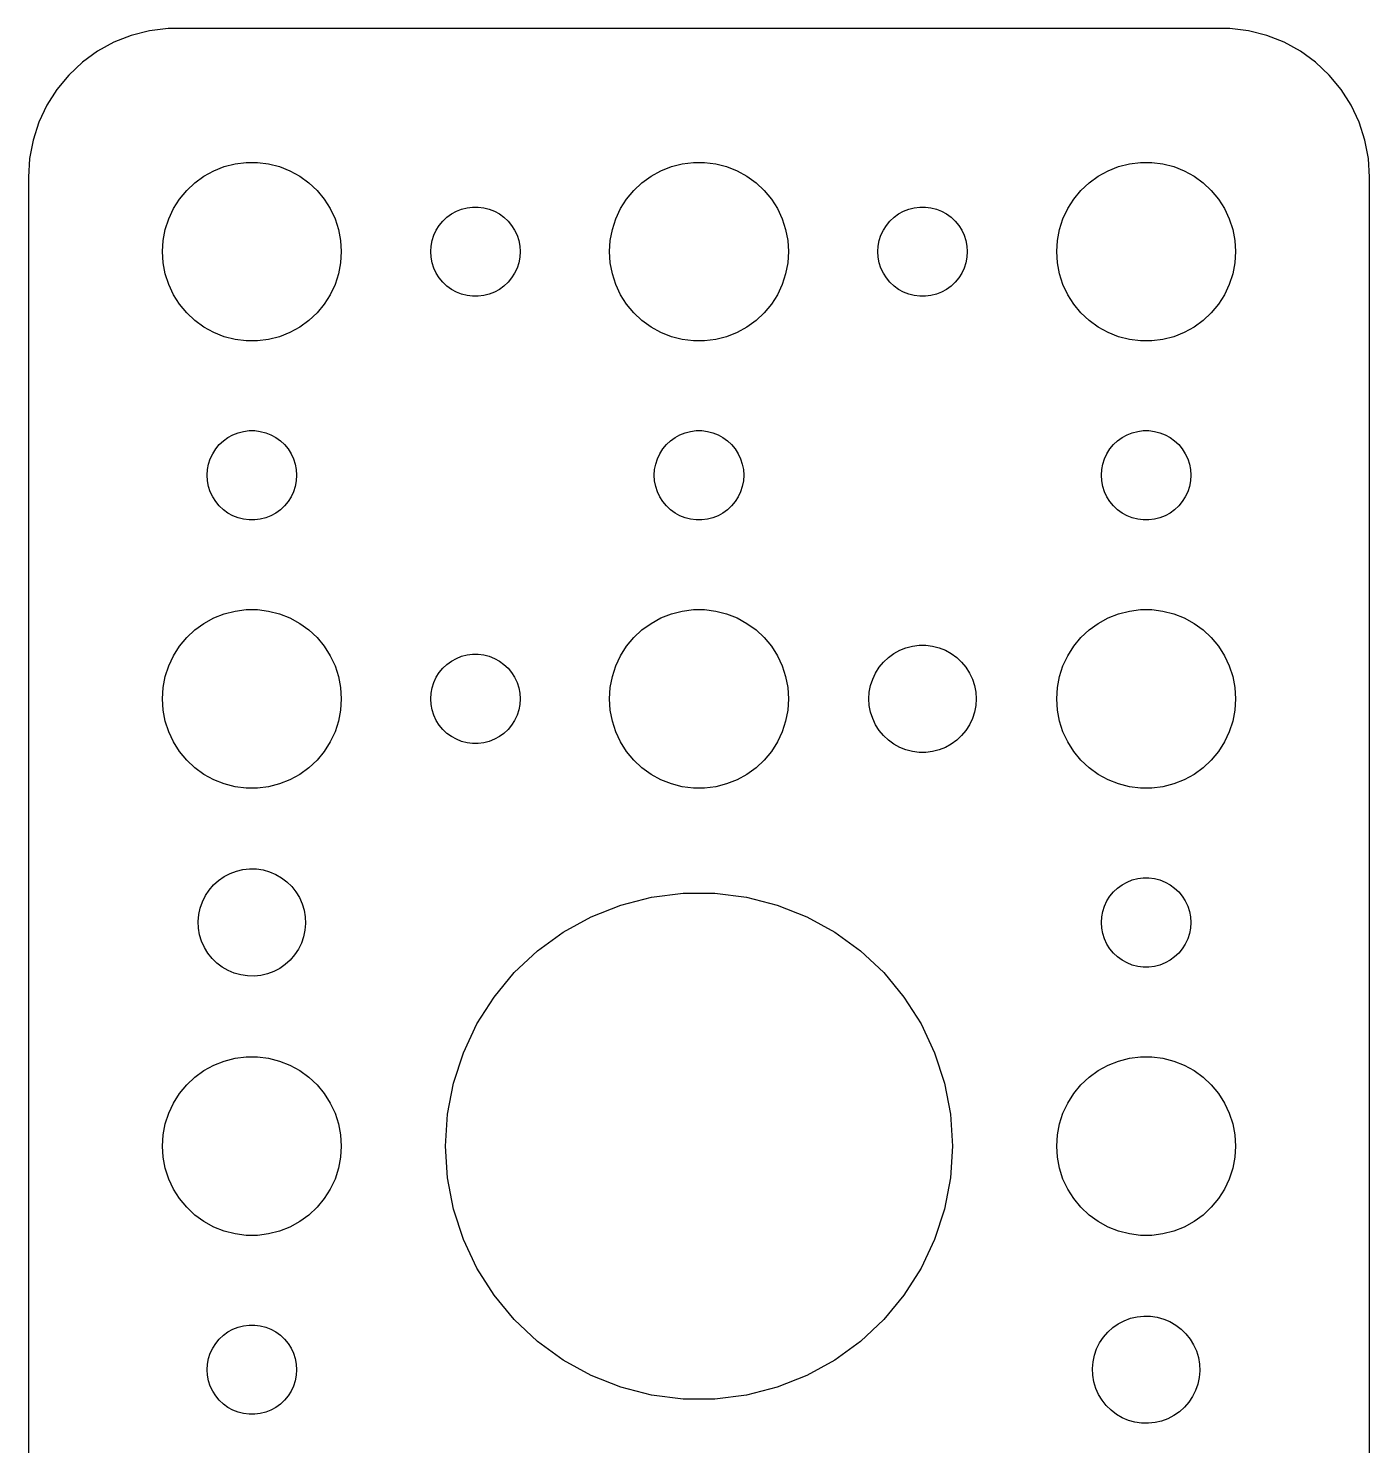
# Model space of a CAD drawing. Header units: metres. Extents: x -22 to 82, y 131 to 289.
# Drawn here: x 37.5 to 82.5, y 157.95 to 205.49 of the extents above; entities that cross this region are included whole.
import ezdxf

# ---------------------------------------------------------------- set-up
doc = ezdxf.new("R2010")
doc.units = ezdxf.units.M

msp = doc.modelspace()

# ---------------------------------------------------------------- linework, layer by layer
for p, q in [((41.5631, 205.411), (40.9549, 205.255)), ((42.186, 205.49), (41.5631, 205.411)), ((77.8139, 205.49), (42.186, 205.49)), ((78.4369, 205.411), (77.8139, 205.49)), ((79.0451, 205.255), (78.4369, 205.411)), ((40.3711, 205.024), (39.8209, 204.722)), ((40.9549, 205.255), (40.3711, 205.024)), ((79.6289, 205.024), (79.0451, 205.255)), ((80.1791, 204.722), (79.6289, 205.024)), ((39.8209, 204.722), (39.3129, 204.353)), ((80.6871, 204.353), (80.1791, 204.722)), ((39.3129, 204.353), (38.8551, 203.923)), ((81.1448, 203.923), (80.6871, 204.353)), ((38.8551, 203.923), (38.4549, 203.439)), ((81.5451, 203.439), (81.1448, 203.923)), ((38.4549, 203.439), (38.1185, 202.909)), ((81.8815, 202.909), (81.5451, 203.439)), ((38.1185, 202.909), (37.8511, 202.341)), ((82.1489, 202.341), (81.8815, 202.909)), ((37.8511, 202.341), (37.6571, 201.743)), ((82.3429, 201.743), (82.1489, 202.341)), ((37.6571, 201.743), (37.5394, 201.127)), ((82.4606, 201.127), (82.3429, 201.743)), ((37.5394, 201.127), (37.5, 200.5)), ((82.5, 200.5), (82.4606, 201.127)), ((43.3925, 200.533), (43.7227, 200.714)), ((43.7227, 200.714), (44.0729, 200.853)), ((44.0729, 200.853), (44.4379, 200.947)), ((44.4379, 200.947), (44.8116, 200.994)), ((44.8116, 200.994), (45.1884, 200.994)), ((45.1884, 200.994), (45.5621, 200.947)), ((45.5621, 200.947), (45.927, 200.853)), ((45.927, 200.853), (46.2773, 200.714)), ((46.2773, 200.714), (46.6075, 200.533)), ((58.3925, 200.533), (58.7227, 200.714)), ((58.7227, 200.714), (59.0729, 200.853)), ((59.0729, 200.853), (59.4379, 200.947)), ((59.4379, 200.947), (59.8116, 200.994)), ((59.8116, 200.994), (60.1884, 200.994)), ((60.1884, 200.994), (60.5621, 200.947)), ((60.5621, 200.947), (60.927, 200.853)), ((60.927, 200.853), (61.2773, 200.714)), ((61.2773, 200.714), (61.6075, 200.533)), ((73.3925, 200.533), (73.7227, 200.714)), ((73.7227, 200.714), (74.073, 200.853)), ((74.073, 200.853), (74.4379, 200.947)), ((74.4379, 200.947), (74.8116, 200.994)), ((74.8116, 200.994), (75.1884, 200.994)), ((75.1884, 200.994), (75.5621, 200.947)), ((75.5621, 200.947), (75.927, 200.853)), ((75.927, 200.853), (76.2773, 200.714)), ((76.2773, 200.714), (76.6075, 200.533)), ((37.5, 200.5), (37.5, 135.5)), ((42.8131, 200.054), (43.0877, 200.312)), ((43.0877, 200.312), (43.3925, 200.533)), ((46.6075, 200.533), (46.9123, 200.312)), ((46.9123, 200.312), (47.1869, 200.054)), ((57.8131, 200.054), (58.0877, 200.312)), ((58.0877, 200.312), (58.3925, 200.533)), ((61.6075, 200.533), (61.9123, 200.312)), ((61.9123, 200.312), (62.1869, 200.054)), ((72.8131, 200.054), (73.0877, 200.312)), ((73.0877, 200.312), (73.3925, 200.533)), ((76.6075, 200.533), (76.9123, 200.312)), ((76.9123, 200.312), (77.1869, 200.054)), ((82.5, 135.5), (82.5, 200.5)), ((42.3711, 199.445), (42.5729, 199.763)), ((42.5729, 199.763), (42.8131, 200.054)), ((47.1869, 200.054), (47.427, 199.763)), ((47.427, 199.763), (47.6289, 199.445)), ((57.3711, 199.445), (57.5729, 199.763)), ((57.5729, 199.763), (57.8131, 200.054)), ((62.1869, 200.054), (62.427, 199.763)), ((62.427, 199.763), (62.6289, 199.445)), ((72.3711, 199.445), (72.573, 199.763)), ((72.573, 199.763), (72.8131, 200.054)), ((77.1869, 200.054), (77.427, 199.763)), ((77.427, 199.763), (77.6289, 199.445)), ((42.2107, 199.104), (42.3711, 199.445)), ((47.6289, 199.445), (47.7893, 199.104)), ((51.5439, 199.156), (51.6963, 199.266)), ((51.6963, 199.266), (51.8613, 199.357)), ((51.8613, 199.357), (52.0365, 199.427)), ((52.0365, 199.427), (52.2189, 199.473)), ((52.2189, 199.473), (52.4058, 199.497)), ((52.4058, 199.497), (52.5942, 199.497)), ((52.5942, 199.497), (52.7811, 199.473)), ((52.7811, 199.473), (52.9635, 199.427)), ((52.9635, 199.427), (53.1387, 199.357)), ((53.1387, 199.357), (53.3037, 199.266)), ((53.3037, 199.266), (53.4561, 199.156)), ((57.2107, 199.104), (57.3711, 199.445)), ((62.6289, 199.445), (62.7893, 199.104)), ((66.5439, 199.156), (66.6963, 199.266)), ((66.6963, 199.266), (66.8613, 199.357)), ((66.8613, 199.357), (67.0365, 199.427)), ((67.0365, 199.427), (67.2189, 199.473)), ((67.2189, 199.473), (67.4058, 199.497)), ((67.4058, 199.497), (67.5942, 199.497)), ((67.5942, 199.497), (67.7811, 199.473)), ((67.7811, 199.473), (67.9635, 199.427)), ((67.9635, 199.427), (68.1387, 199.357)), ((68.1387, 199.357), (68.3037, 199.266)), ((68.3037, 199.266), (68.4561, 199.156)), ((72.2107, 199.104), (72.3711, 199.445)), ((77.6289, 199.445), (77.7893, 199.104)), ((42.0237, 198.376), (42.0942, 198.746)), ((42.0942, 198.746), (42.2107, 199.104)), ((47.7893, 199.104), (47.9057, 198.746)), ((47.9057, 198.746), (47.9763, 198.376)), ((51.1053, 198.552), (51.1855, 198.723)), ((51.1855, 198.723), (51.2865, 198.882)), ((51.2865, 198.882), (51.4065, 199.027)), ((51.4065, 199.027), (51.5439, 199.156)), ((53.4561, 199.156), (53.5934, 199.027)), ((53.5934, 199.027), (53.7135, 198.882)), ((53.7135, 198.882), (53.8145, 198.723)), ((53.8145, 198.723), (53.8947, 198.552)), ((57.0237, 198.376), (57.0942, 198.746)), ((57.0942, 198.746), (57.2107, 199.104)), ((62.7893, 199.104), (62.9057, 198.746)), ((62.9057, 198.746), (62.9763, 198.376)), ((66.1053, 198.552), (66.1855, 198.723)), ((66.1855, 198.723), (66.2865, 198.882)), ((66.2865, 198.882), (66.4065, 199.027)), ((66.4065, 199.027), (66.5439, 199.156)), ((68.4561, 199.156), (68.5934, 199.027)), ((68.5934, 199.027), (68.7135, 198.882)), ((68.7135, 198.882), (68.8145, 198.723)), ((68.8145, 198.723), (68.8947, 198.552)), ((72.0237, 198.376), (72.0943, 198.746)), ((72.0943, 198.746), (72.2107, 199.104)), ((77.7893, 199.104), (77.9057, 198.746)), ((77.9057, 198.746), (77.9763, 198.376)), ((42, 198), (42.0237, 198.376)), ((47.9763, 198.376), (48, 198)), ((51.0118, 198.188), (51.0471, 198.373)), ((51.0471, 198.373), (51.1053, 198.552)), ((53.8947, 198.552), (53.9529, 198.373)), ((53.9529, 198.373), (53.9882, 198.188)), ((57, 198), (57.0237, 198.376)), ((62.9763, 198.376), (63, 198)), ((66.0118, 198.188), (66.0471, 198.373)), ((66.0471, 198.373), (66.1053, 198.552)), ((68.8947, 198.552), (68.9529, 198.373)), ((68.9529, 198.373), (68.9882, 198.188)), ((72, 198), (72.0237, 198.376)), ((77.9763, 198.376), (78, 198)), ((42.0237, 197.624), (42, 198)), ((48, 198), (47.9763, 197.624)), ((51, 198), (51.0118, 198.188)), ((51.0118, 197.812), (51, 198)), ((51.0471, 197.627), (51.0118, 197.812)), ((53.9882, 197.812), (53.9529, 197.627)), ((53.9882, 198.188), (54, 198)), ((54, 198), (53.9882, 197.812)), ((57.0237, 197.624), (57, 198)), ((63, 198), (62.9763, 197.624)), ((66, 198), (66.0118, 198.188)), ((66.0118, 197.812), (66, 198)), ((66.0471, 197.627), (66.0118, 197.812)), ((68.9882, 197.812), (68.9529, 197.627)), ((68.9882, 198.188), (69, 198)), ((69, 198), (68.9882, 197.812)), ((72.0237, 197.624), (72, 198)), ((78, 198), (77.9763, 197.624)), ((42.0942, 197.254), (42.0237, 197.624)), ((47.9763, 197.624), (47.9057, 197.254)), ((51.1053, 197.448), (51.0471, 197.627)), ((51.1855, 197.277), (51.1053, 197.448)), ((53.8947, 197.448), (53.8145, 197.277)), ((53.9529, 197.627), (53.8947, 197.448)), ((57.0942, 197.254), (57.0237, 197.624)), ((62.9763, 197.624), (62.9057, 197.254)), ((66.1053, 197.448), (66.0471, 197.627)), ((66.1855, 197.277), (66.1053, 197.448)), ((68.8947, 197.448), (68.8145, 197.277)), ((68.9529, 197.627), (68.8947, 197.448)), ((72.0943, 197.254), (72.0237, 197.624)), ((77.9763, 197.624), (77.9057, 197.254)), ((42.2107, 196.896), (42.0942, 197.254)), ((42.3711, 196.555), (42.2107, 196.896)), ((47.7893, 196.896), (47.6289, 196.555)), ((47.9057, 197.254), (47.7893, 196.896)), ((51.2865, 197.118), (51.1855, 197.277)), ((51.4065, 196.973), (51.2865, 197.118)), ((51.5439, 196.844), (51.4065, 196.973)), ((51.6963, 196.734), (51.5439, 196.844)), ((53.4561, 196.844), (53.3037, 196.734)), ((53.5934, 196.973), (53.4561, 196.844)), ((53.7135, 197.118), (53.5934, 196.973)), ((53.8145, 197.277), (53.7135, 197.118)), ((57.2107, 196.896), (57.0942, 197.254)), ((57.3711, 196.555), (57.2107, 196.896)), ((62.7893, 196.896), (62.6289, 196.555)), ((62.9057, 197.254), (62.7893, 196.896)), ((66.2865, 197.118), (66.1855, 197.277)), ((66.4065, 196.973), (66.2865, 197.118)), ((66.5439, 196.844), (66.4065, 196.973)), ((66.6963, 196.734), (66.5439, 196.844)), ((68.4561, 196.844), (68.3037, 196.734)), ((68.5934, 196.973), (68.4561, 196.844)), ((68.7135, 197.118), (68.5934, 196.973)), ((68.8145, 197.277), (68.7135, 197.118)), ((72.2107, 196.896), (72.0943, 197.254)), ((72.3711, 196.555), (72.2107, 196.896)), ((77.7893, 196.896), (77.6289, 196.555)), ((77.9057, 197.254), (77.7893, 196.896)), ((42.5729, 196.237), (42.3711, 196.555)), ((47.6289, 196.555), (47.427, 196.237)), ((51.8613, 196.643), (51.6963, 196.734)), ((52.0365, 196.573), (51.8613, 196.643)), ((52.2189, 196.527), (52.0365, 196.573)), ((52.4058, 196.503), (52.2189, 196.527)), ((52.5942, 196.503), (52.4058, 196.503)), ((52.7811, 196.527), (52.5942, 196.503)), ((52.9635, 196.573), (52.7811, 196.527)), ((53.1387, 196.643), (52.9635, 196.573)), ((53.3037, 196.734), (53.1387, 196.643)), ((57.5729, 196.237), (57.3711, 196.555)), ((62.6289, 196.555), (62.427, 196.237)), ((66.8613, 196.643), (66.6963, 196.734)), ((67.0365, 196.573), (66.8613, 196.643)), ((67.2189, 196.527), (67.0365, 196.573)), ((67.4058, 196.503), (67.2189, 196.527)), ((67.5942, 196.503), (67.4058, 196.503)), ((67.7811, 196.527), (67.5942, 196.503)), ((67.9635, 196.573), (67.7811, 196.527)), ((68.1387, 196.643), (67.9635, 196.573)), ((68.3037, 196.734), (68.1387, 196.643)), ((72.573, 196.237), (72.3711, 196.555)), ((77.6289, 196.555), (77.427, 196.237)), ((42.8131, 195.946), (42.5729, 196.237)), ((43.0877, 195.688), (42.8131, 195.946)), ((47.1869, 195.946), (46.9123, 195.688)), ((47.427, 196.237), (47.1869, 195.946)), ((57.8131, 195.946), (57.5729, 196.237)), ((58.0877, 195.688), (57.8131, 195.946)), ((62.1869, 195.946), (61.9123, 195.688)), ((62.427, 196.237), (62.1869, 195.946)), ((72.8131, 195.946), (72.573, 196.237)), ((73.0877, 195.688), (72.8131, 195.946)), ((77.1869, 195.946), (76.9123, 195.688)), ((77.427, 196.237), (77.1869, 195.946)), ((43.3925, 195.467), (43.0877, 195.688)), ((43.7227, 195.286), (43.3925, 195.467)), ((46.6075, 195.467), (46.2773, 195.286)), ((46.9123, 195.688), (46.6075, 195.467)), ((58.3925, 195.467), (58.0877, 195.688)), ((58.7227, 195.286), (58.3925, 195.467)), ((61.6075, 195.467), (61.2773, 195.286)), ((61.9123, 195.688), (61.6075, 195.467)), ((73.3925, 195.467), (73.0877, 195.688)), ((73.7227, 195.286), (73.3925, 195.467)), ((76.6075, 195.467), (76.2773, 195.286)), ((76.9123, 195.688), (76.6075, 195.467)), ((44.0729, 195.147), (43.7227, 195.286)), ((44.4379, 195.053), (44.0729, 195.147)), ((44.8116, 195.006), (44.4379, 195.053)), ((45.1884, 195.006), (44.8116, 195.006)), ((45.5621, 195.053), (45.1884, 195.006)), ((45.927, 195.147), (45.5621, 195.053)), ((46.2773, 195.286), (45.927, 195.147)), ((59.0729, 195.147), (58.7227, 195.286)), ((59.4379, 195.053), (59.0729, 195.147)), ((59.8116, 195.006), (59.4379, 195.053)), ((60.1884, 195.006), (59.8116, 195.006)), ((60.5621, 195.053), (60.1884, 195.006)), ((60.927, 195.147), (60.5621, 195.053)), ((61.2773, 195.286), (60.927, 195.147)), ((74.073, 195.147), (73.7227, 195.286)), ((74.4379, 195.053), (74.073, 195.147)), ((74.8116, 195.006), (74.4379, 195.053)), ((75.1884, 195.006), (74.8116, 195.006)), ((75.5621, 195.053), (75.1884, 195.006)), ((75.927, 195.147), (75.5621, 195.053)), ((76.2773, 195.286), (75.927, 195.147)), ((43.9065, 191.527), (44.0439, 191.656)), ((44.0439, 191.656), (44.1963, 191.766)), ((44.1963, 191.766), (44.3613, 191.857)), ((44.3613, 191.857), (44.5365, 191.927)), ((44.5365, 191.927), (44.7189, 191.973)), ((44.7189, 191.973), (44.9058, 191.997)), ((44.9058, 191.997), (45.0942, 191.997)), ((45.0942, 191.997), (45.2811, 191.973)), ((45.2811, 191.973), (45.4635, 191.927)), ((45.4635, 191.927), (45.6387, 191.857)), ((45.6387, 191.857), (45.8037, 191.766)), ((45.8037, 191.766), (45.9561, 191.656)), ((45.9561, 191.656), (46.0934, 191.527)), ((58.9065, 191.527), (59.0439, 191.656)), ((59.0439, 191.656), (59.1963, 191.766)), ((59.1963, 191.766), (59.3613, 191.857)), ((59.3613, 191.857), (59.5365, 191.927)), ((59.5365, 191.927), (59.7189, 191.973)), ((59.7189, 191.973), (59.9058, 191.997)), ((59.9058, 191.997), (60.0942, 191.997)), ((60.0942, 191.997), (60.2811, 191.973)), ((60.2811, 191.973), (60.4635, 191.927)), ((60.4635, 191.927), (60.6387, 191.857)), ((60.6387, 191.857), (60.8037, 191.766)), ((60.8037, 191.766), (60.9561, 191.656)), ((60.9561, 191.656), (61.0934, 191.527)), ((73.9065, 191.527), (74.0439, 191.656)), ((74.0439, 191.656), (74.1963, 191.766)), ((74.1963, 191.766), (74.3613, 191.857)), ((74.3613, 191.857), (74.5365, 191.927)), ((74.5365, 191.927), (74.7189, 191.973)), ((74.7189, 191.973), (74.9058, 191.997)), ((74.9058, 191.997), (75.0942, 191.997)), ((75.0942, 191.997), (75.2811, 191.973)), ((75.2811, 191.973), (75.4635, 191.927)), ((75.4635, 191.927), (75.6387, 191.857)), ((75.6387, 191.857), (75.8037, 191.766)), ((75.8037, 191.766), (75.9561, 191.656)), ((75.9561, 191.656), (76.0934, 191.527)), ((43.6053, 191.052), (43.6855, 191.223)), ((43.6855, 191.223), (43.7865, 191.382)), ((43.7865, 191.382), (43.9065, 191.527)), ((46.0934, 191.527), (46.2135, 191.382)), ((46.2135, 191.382), (46.3145, 191.223)), ((46.3145, 191.223), (46.3947, 191.052)), ((58.6053, 191.052), (58.6855, 191.223)), ((58.6855, 191.223), (58.7865, 191.382)), ((58.7865, 191.382), (58.9065, 191.527)), ((61.0934, 191.527), (61.2135, 191.382)), ((61.2135, 191.382), (61.3145, 191.223)), ((61.3145, 191.223), (61.3947, 191.052)), ((73.6053, 191.052), (73.6855, 191.223)), ((73.6855, 191.223), (73.7865, 191.382)), ((73.7865, 191.382), (73.9065, 191.527)), ((76.0934, 191.527), (76.2135, 191.382)), ((76.2135, 191.382), (76.3145, 191.223)), ((76.3145, 191.223), (76.3947, 191.052)), ((43.5, 190.5), (43.5118, 190.688)), ((43.5118, 190.688), (43.5471, 190.873)), ((43.5471, 190.873), (43.6053, 191.052)), ((46.3947, 191.052), (46.4529, 190.873)), ((46.4529, 190.873), (46.4882, 190.688)), ((46.4882, 190.688), (46.5, 190.5)), ((58.5, 190.5), (58.5118, 190.688)), ((58.5118, 190.688), (58.5471, 190.873)), ((58.5471, 190.873), (58.6053, 191.052)), ((61.3947, 191.052), (61.4529, 190.873)), ((61.4529, 190.873), (61.4882, 190.688)), ((61.4882, 190.688), (61.5, 190.5)), ((73.5, 190.5), (73.5118, 190.688)), ((73.5118, 190.688), (73.5471, 190.873)), ((73.5471, 190.873), (73.6053, 191.052)), ((76.3947, 191.052), (76.4529, 190.873)), ((76.4529, 190.873), (76.4882, 190.688)), ((76.4882, 190.688), (76.5, 190.5)), ((43.5118, 190.312), (43.5, 190.5)), ((43.5471, 190.127), (43.5118, 190.312)), ((46.4882, 190.312), (46.4529, 190.127)), ((46.5, 190.5), (46.4882, 190.312)), ((58.5118, 190.312), (58.5, 190.5)), ((58.5471, 190.127), (58.5118, 190.312)), ((61.4882, 190.312), (61.4529, 190.127)), ((61.5, 190.5), (61.4882, 190.312)), ((73.5118, 190.312), (73.5, 190.5)), ((73.5471, 190.127), (73.5118, 190.312)), ((76.4882, 190.312), (76.4529, 190.127)), ((76.5, 190.5), (76.4882, 190.312)), ((43.6053, 189.948), (43.5471, 190.127)), ((43.6855, 189.777), (43.6053, 189.948)), ((43.7865, 189.618), (43.6855, 189.777)), ((46.3145, 189.777), (46.2135, 189.618)), ((46.3947, 189.948), (46.3145, 189.777)), ((46.4529, 190.127), (46.3947, 189.948)), ((58.6053, 189.948), (58.5471, 190.127)), ((58.6855, 189.777), (58.6053, 189.948)), ((58.7865, 189.618), (58.6855, 189.777)), ((61.3145, 189.777), (61.2135, 189.618)), ((61.3947, 189.948), (61.3145, 189.777)), ((61.4529, 190.127), (61.3947, 189.948)), ((73.6053, 189.948), (73.5471, 190.127)), ((73.6855, 189.777), (73.6053, 189.948)), ((73.7865, 189.618), (73.6855, 189.777)), ((76.3145, 189.777), (76.2135, 189.618)), ((76.3947, 189.948), (76.3145, 189.777)), ((76.4529, 190.127), (76.3947, 189.948)), ((43.9065, 189.473), (43.7865, 189.618)), ((44.0439, 189.344), (43.9065, 189.473)), ((44.1963, 189.234), (44.0439, 189.344)), ((44.3613, 189.143), (44.1963, 189.234)), ((45.8037, 189.234), (45.6387, 189.143)), ((45.9561, 189.344), (45.8037, 189.234)), ((46.0934, 189.473), (45.9561, 189.344)), ((46.2135, 189.618), (46.0934, 189.473)), ((58.9065, 189.473), (58.7865, 189.618)), ((59.0439, 189.344), (58.9065, 189.473)), ((59.1963, 189.234), (59.0439, 189.344)), ((59.3613, 189.143), (59.1963, 189.234)), ((60.8037, 189.234), (60.6387, 189.143)), ((60.9561, 189.344), (60.8037, 189.234)), ((61.0934, 189.473), (60.9561, 189.344)), ((61.2135, 189.618), (61.0934, 189.473)), ((73.9065, 189.473), (73.7865, 189.618)), ((74.0439, 189.344), (73.9065, 189.473)), ((74.1963, 189.234), (74.0439, 189.344)), ((74.3613, 189.143), (74.1963, 189.234)), ((75.8037, 189.234), (75.6387, 189.143)), ((75.9561, 189.344), (75.8037, 189.234)), ((76.0934, 189.473), (75.9561, 189.344)), ((76.2135, 189.618), (76.0934, 189.473)), ((44.5365, 189.073), (44.3613, 189.143)), ((44.7189, 189.027), (44.5365, 189.073)), ((44.9058, 189.003), (44.7189, 189.027)), ((45.0942, 189.003), (44.9058, 189.003)), ((45.2811, 189.027), (45.0942, 189.003)), ((45.4635, 189.073), (45.2811, 189.027)), ((45.6387, 189.143), (45.4635, 189.073)), ((59.5365, 189.073), (59.3613, 189.143)), ((59.7189, 189.027), (59.5365, 189.073)), ((59.9058, 189.003), (59.7189, 189.027)), ((60.0942, 189.003), (59.9058, 189.003)), ((60.2811, 189.027), (60.0942, 189.003)), ((60.4635, 189.073), (60.2811, 189.027)), ((60.6387, 189.143), (60.4635, 189.073)), ((74.5365, 189.073), (74.3613, 189.143)), ((74.7189, 189.027), (74.5365, 189.073)), ((74.9058, 189.003), (74.7189, 189.027)), ((75.0942, 189.003), (74.9058, 189.003)), ((75.2811, 189.027), (75.0942, 189.003)), ((75.4635, 189.073), (75.2811, 189.027)), ((75.6387, 189.143), (75.4635, 189.073)), ((44.0729, 185.853), (44.4379, 185.947)), ((44.4379, 185.947), (44.8116, 185.994)), ((44.8116, 185.994), (45.1884, 185.994)), ((45.1884, 185.994), (45.5621, 185.947)), ((45.5621, 185.947), (45.927, 185.853)), ((59.0729, 185.853), (59.4379, 185.947)), ((59.4379, 185.947), (59.8116, 185.994)), ((59.8116, 185.994), (60.1884, 185.994)), ((60.1884, 185.994), (60.5621, 185.947)), ((60.5621, 185.947), (60.927, 185.853)), ((74.073, 185.853), (74.4379, 185.947)), ((74.4379, 185.947), (74.8116, 185.994)), ((74.8116, 185.994), (75.1884, 185.994)), ((75.1884, 185.994), (75.5621, 185.947)), ((75.5621, 185.947), (75.927, 185.853)), ((43.0877, 185.312), (43.3925, 185.533)), ((43.3925, 185.533), (43.7227, 185.714)), ((43.7227, 185.714), (44.0729, 185.853)), ((45.927, 185.853), (46.2773, 185.714)), ((46.2773, 185.714), (46.6075, 185.533)), ((46.6075, 185.533), (46.9123, 185.312)), ((58.0877, 185.312), (58.3925, 185.533)), ((58.3925, 185.533), (58.7227, 185.714)), ((58.7227, 185.714), (59.0729, 185.853)), ((60.927, 185.853), (61.2773, 185.714)), ((61.2773, 185.714), (61.6075, 185.533)), ((61.6075, 185.533), (61.9123, 185.312)), ((73.0877, 185.312), (73.3925, 185.533)), ((73.3925, 185.533), (73.7227, 185.714)), ((73.7227, 185.714), (74.073, 185.853)), ((75.927, 185.853), (76.2773, 185.714)), ((76.2773, 185.714), (76.6075, 185.533)), ((76.6075, 185.533), (76.9123, 185.312)), ((42.5729, 184.763), (42.8131, 185.054)), ((42.8131, 185.054), (43.0877, 185.312)), ((46.9123, 185.312), (47.1869, 185.054)), ((47.1869, 185.054), (47.427, 184.763)), ((57.5729, 184.763), (57.8131, 185.054)), ((57.8131, 185.054), (58.0877, 185.312)), ((61.9123, 185.312), (62.1869, 185.054)), ((62.1869, 185.054), (62.427, 184.763)), ((72.573, 184.763), (72.8131, 185.054)), ((72.8131, 185.054), (73.0877, 185.312)), ((76.9123, 185.312), (77.1869, 185.054)), ((77.1869, 185.054), (77.427, 184.763)), ((42.3711, 184.445), (42.5729, 184.763)), ((47.427, 184.763), (47.6289, 184.445)), ((52.0365, 184.427), (52.2189, 184.473)), ((52.2189, 184.473), (52.4058, 184.497)), ((52.4058, 184.497), (52.5942, 184.497)), ((52.5942, 184.497), (52.7811, 184.473)), ((52.7811, 184.473), (52.9635, 184.427)), ((57.3711, 184.445), (57.5729, 184.763)), ((62.427, 184.763), (62.6289, 184.445)), ((66.3526, 184.387), (66.5355, 184.52)), ((66.5355, 184.52), (66.7336, 184.629)), ((66.7336, 184.629), (66.9438, 184.712)), ((66.9438, 184.712), (67.1627, 184.768)), ((67.1627, 184.768), (67.387, 184.796)), ((67.387, 184.796), (67.613, 184.796)), ((67.613, 184.796), (67.8373, 184.768)), ((67.8373, 184.768), (68.0562, 184.712)), ((68.0562, 184.712), (68.2664, 184.629)), ((68.2664, 184.629), (68.4645, 184.52)), ((68.4645, 184.52), (68.6474, 184.387)), ((72.3711, 184.445), (72.573, 184.763)), ((77.427, 184.763), (77.6289, 184.445)), ((42.0942, 183.746), (42.2107, 184.104)), ((42.2107, 184.104), (42.3711, 184.445)), ((47.6289, 184.445), (47.7893, 184.104)), ((47.7893, 184.104), (47.9057, 183.746)), ((51.2865, 183.882), (51.4065, 184.027)), ((51.4065, 184.027), (51.5439, 184.156)), ((51.5439, 184.156), (51.6963, 184.266)), ((51.6963, 184.266), (51.8613, 184.357)), ((51.8613, 184.357), (52.0365, 184.427)), ((52.9635, 184.427), (53.1387, 184.357)), ((53.1387, 184.357), (53.3037, 184.266)), ((53.3037, 184.266), (53.4561, 184.156)), ((53.4561, 184.156), (53.5934, 184.027)), ((53.5934, 184.027), (53.7135, 183.882)), ((57.0942, 183.746), (57.2107, 184.104)), ((57.2107, 184.104), (57.3711, 184.445)), ((62.6289, 184.445), (62.7893, 184.104)), ((62.7893, 184.104), (62.9057, 183.746)), ((65.9226, 183.867), (66.0438, 184.058)), ((66.0438, 184.058), (66.1879, 184.232)), ((66.1879, 184.232), (66.3526, 184.387)), ((68.6474, 184.387), (68.8121, 184.232)), ((68.8121, 184.232), (68.9562, 184.058)), ((68.9562, 184.058), (69.0773, 183.867)), ((72.0943, 183.746), (72.2107, 184.104)), ((72.2107, 184.104), (72.3711, 184.445)), ((77.6289, 184.445), (77.7893, 184.104)), ((77.7893, 184.104), (77.9057, 183.746)), ((42.0237, 183.376), (42.0942, 183.746)), ((47.9057, 183.746), (47.9763, 183.376)), ((51.0471, 183.373), (51.1053, 183.552)), ((51.1053, 183.552), (51.1855, 183.723)), ((51.1855, 183.723), (51.2865, 183.882)), ((53.7135, 183.882), (53.8145, 183.723)), ((53.8145, 183.723), (53.8947, 183.552)), ((53.8947, 183.552), (53.9529, 183.373)), ((57.0237, 183.376), (57.0942, 183.746)), ((62.9057, 183.746), (62.9763, 183.376)), ((65.7565, 183.448), (65.8264, 183.663)), ((65.8264, 183.663), (65.9226, 183.867)), ((69.0773, 183.867), (69.1736, 183.663)), ((69.1736, 183.663), (69.2434, 183.448)), ((72.0237, 183.376), (72.0943, 183.746)), ((77.9057, 183.746), (77.9763, 183.376)), ((42, 183), (42.0237, 183.376)), ((47.9763, 183.376), (48, 183)), ((51, 183), (51.0118, 183.188)), ((51.0118, 183.188), (51.0471, 183.373)), ((53.9529, 183.373), (53.9882, 183.188)), ((53.9882, 183.188), (54, 183)), ((57, 183), (57.0237, 183.376)), ((62.9763, 183.376), (63, 183)), ((65.7, 183), (65.7142, 183.226)), ((65.7142, 183.226), (65.7565, 183.448)), ((69.2434, 183.448), (69.2858, 183.226)), ((69.2858, 183.226), (69.3, 183)), ((72, 183), (72.0237, 183.376)), ((77.9763, 183.376), (78, 183)), ((42.0237, 182.624), (42, 183)), ((42.0942, 182.254), (42.0237, 182.624)), ((47.9763, 182.624), (47.9057, 182.254)), ((48, 183), (47.9763, 182.624)), ((51.0118, 182.812), (51, 183)), ((51.0471, 182.627), (51.0118, 182.812)), ((51.1053, 182.448), (51.0471, 182.627)), ((53.9529, 182.627), (53.8947, 182.448)), ((53.9882, 182.812), (53.9529, 182.627)), ((54, 183), (53.9882, 182.812)), ((57.0237, 182.624), (57, 183)), ((57.0942, 182.254), (57.0237, 182.624)), ((62.9763, 182.624), (62.9057, 182.254)), ((63, 183), (62.9763, 182.624)), ((65.7142, 182.774), (65.7, 183)), ((65.7565, 182.552), (65.7142, 182.774)), ((65.8264, 182.337), (65.7565, 182.552)), ((69.2434, 182.552), (69.1736, 182.337)), ((69.2858, 182.774), (69.2434, 182.552)), ((69.3, 183), (69.2858, 182.774)), ((72.0237, 182.624), (72, 183)), ((72.0943, 182.254), (72.0237, 182.624)), ((77.9763, 182.624), (77.9057, 182.254)), ((78, 183), (77.9763, 182.624)), ((42.2107, 181.896), (42.0942, 182.254)), ((47.9057, 182.254), (47.7893, 181.896)), ((51.1855, 182.277), (51.1053, 182.448)), ((51.2865, 182.118), (51.1855, 182.277)), ((51.4065, 181.973), (51.2865, 182.118)), ((53.7135, 182.118), (53.5934, 181.973)), ((53.8145, 182.277), (53.7135, 182.118)), ((53.8947, 182.448), (53.8145, 182.277)), ((57.2107, 181.896), (57.0942, 182.254)), ((62.9057, 182.254), (62.7893, 181.896)), ((65.9226, 182.133), (65.8264, 182.337)), ((66.0438, 181.942), (65.9226, 182.133)), ((69.0773, 182.133), (68.9562, 181.942)), ((69.1736, 182.337), (69.0773, 182.133)), ((72.2107, 181.896), (72.0943, 182.254)), ((77.9057, 182.254), (77.7893, 181.896)), ((42.3711, 181.555), (42.2107, 181.896)), ((47.7893, 181.896), (47.6289, 181.555)), ((51.5439, 181.844), (51.4065, 181.973)), ((51.6963, 181.734), (51.5439, 181.844)), ((51.8613, 181.643), (51.6963, 181.734)), ((52.0365, 181.573), (51.8613, 181.643)), ((53.1387, 181.643), (52.9635, 181.573)), ((53.3037, 181.734), (53.1387, 181.643)), ((53.4561, 181.844), (53.3037, 181.734)), ((53.5934, 181.973), (53.4561, 181.844)), ((57.3711, 181.555), (57.2107, 181.896)), ((62.7893, 181.896), (62.6289, 181.555)), ((66.1879, 181.768), (66.0438, 181.942)), ((66.3526, 181.613), (66.1879, 181.768)), ((66.5355, 181.48), (66.3526, 181.613)), ((68.6474, 181.613), (68.4645, 181.48)), ((68.8121, 181.768), (68.6474, 181.613)), ((68.9562, 181.942), (68.8121, 181.768)), ((72.3711, 181.555), (72.2107, 181.896)), ((77.7893, 181.896), (77.6289, 181.555)), ((42.5729, 181.237), (42.3711, 181.555)), ((42.8131, 180.946), (42.5729, 181.237)), ((47.427, 181.237), (47.1869, 180.946)), ((47.6289, 181.555), (47.427, 181.237)), ((52.2189, 181.527), (52.0365, 181.573)), ((52.4058, 181.503), (52.2189, 181.527)), ((52.5942, 181.503), (52.4058, 181.503)), ((52.7811, 181.527), (52.5942, 181.503)), ((52.9635, 181.573), (52.7811, 181.527)), ((57.5729, 181.237), (57.3711, 181.555)), ((57.8131, 180.946), (57.5729, 181.237)), ((62.427, 181.237), (62.1869, 180.946)), ((62.6289, 181.555), (62.427, 181.237)), ((66.7336, 181.371), (66.5355, 181.48)), ((66.9438, 181.288), (66.7336, 181.371)), ((67.1627, 181.232), (66.9438, 181.288)), ((67.387, 181.204), (67.1627, 181.232)), ((67.613, 181.204), (67.387, 181.204)), ((67.8373, 181.232), (67.613, 181.204)), ((68.0562, 181.288), (67.8373, 181.232)), ((68.2664, 181.371), (68.0562, 181.288)), ((68.4645, 181.48), (68.2664, 181.371)), ((72.573, 181.237), (72.3711, 181.555)), ((72.8131, 180.946), (72.573, 181.237)), ((77.427, 181.237), (77.1869, 180.946)), ((77.6289, 181.555), (77.427, 181.237)), ((43.0877, 180.688), (42.8131, 180.946)), ((43.3925, 180.467), (43.0877, 180.688)), ((46.9123, 180.688), (46.6075, 180.467)), ((47.1869, 180.946), (46.9123, 180.688)), ((58.0877, 180.688), (57.8131, 180.946)), ((58.3925, 180.467), (58.0877, 180.688)), ((61.9123, 180.688), (61.6075, 180.467)), ((62.1869, 180.946), (61.9123, 180.688)), ((73.0877, 180.688), (72.8131, 180.946)), ((73.3925, 180.467), (73.0877, 180.688)), ((76.9123, 180.688), (76.6075, 180.467)), ((77.1869, 180.946), (76.9123, 180.688)), ((43.7227, 180.286), (43.3925, 180.467)), ((44.0729, 180.147), (43.7227, 180.286)), ((46.2773, 180.286), (45.927, 180.147)), ((46.6075, 180.467), (46.2773, 180.286)), ((58.7227, 180.286), (58.3925, 180.467)), ((59.0729, 180.147), (58.7227, 180.286)), ((61.2773, 180.286), (60.927, 180.147)), ((61.6075, 180.467), (61.2773, 180.286)), ((73.7227, 180.286), (73.3925, 180.467)), ((74.073, 180.147), (73.7227, 180.286)), ((76.2773, 180.286), (75.927, 180.147)), ((76.6075, 180.467), (76.2773, 180.286)), ((44.4379, 180.053), (44.0729, 180.147)), ((44.8116, 180.006), (44.4379, 180.053)), ((45.1884, 180.006), (44.8116, 180.006)), ((45.5621, 180.053), (45.1884, 180.006)), ((45.927, 180.147), (45.5621, 180.053)), ((59.4379, 180.053), (59.0729, 180.147)), ((59.8116, 180.006), (59.4379, 180.053)), ((60.1884, 180.006), (59.8116, 180.006)), ((60.5621, 180.053), (60.1884, 180.006)), ((60.927, 180.147), (60.5621, 180.053)), ((74.4379, 180.053), (74.073, 180.147)), ((74.8116, 180.006), (74.4379, 180.053)), ((75.1884, 180.006), (74.8116, 180.006)), ((75.5621, 180.053), (75.1884, 180.006)), ((75.927, 180.147), (75.5621, 180.053)), ((43.7139, 176.759), (43.8819, 176.911)), ((43.8819, 176.911), (44.0676, 177.04)), ((44.0676, 177.04), (44.2679, 177.144)), ((44.2679, 177.144), (44.4797, 177.223)), ((44.4797, 177.223), (44.6998, 177.275)), ((44.6998, 177.275), (44.9246, 177.298)), ((44.9246, 177.298), (45.1506, 177.294)), ((45.1506, 177.294), (45.3742, 177.261)), ((45.3742, 177.261), (45.5919, 177.2)), ((45.5919, 177.2), (45.8003, 177.112)), ((45.8003, 177.112), (45.9961, 176.999)), ((45.9961, 176.999), (46.1761, 176.863)), ((46.1761, 176.863), (46.3377, 176.704)), ((74.1963, 176.766), (74.3613, 176.857)), ((74.3613, 176.857), (74.5365, 176.927)), ((74.5365, 176.927), (74.7189, 176.973)), ((74.7189, 176.973), (74.9058, 176.997)), ((74.9058, 176.997), (75.0942, 176.997)), ((75.0942, 176.997), (75.2811, 176.973)), ((75.2811, 176.973), (75.4635, 176.927)), ((75.4635, 176.927), (75.6387, 176.857)), ((75.6387, 176.857), (75.8037, 176.766)), ((43.3406, 176.198), (43.4411, 176.4)), ((43.4411, 176.4), (43.5662, 176.588)), ((43.5662, 176.588), (43.7139, 176.759)), ((46.3377, 176.704), (46.4781, 176.527)), ((46.4781, 176.527), (46.5952, 176.334)), ((58.4073, 176.349), (59.4663, 176.483)), ((59.4663, 176.483), (60.5337, 176.483)), ((60.5337, 176.483), (61.5927, 176.349)), ((73.6855, 176.223), (73.7865, 176.382)), ((73.7865, 176.382), (73.9065, 176.527)), ((73.9065, 176.527), (74.0439, 176.656)), ((74.0439, 176.656), (74.1963, 176.766)), ((75.8037, 176.766), (75.9561, 176.656)), ((75.9561, 176.656), (76.0934, 176.527)), ((76.0934, 176.527), (76.2135, 176.382)), ((76.2135, 176.382), (76.3145, 176.223)), ((43.2193, 175.763), (43.2663, 175.984)), ((43.2663, 175.984), (43.3406, 176.198)), ((46.5952, 176.334), (46.6871, 176.127)), ((46.6871, 176.127), (46.7524, 175.911)), ((46.7524, 175.911), (46.7901, 175.688)), ((56.3809, 175.691), (57.3734, 176.084)), ((57.3734, 176.084), (58.4073, 176.349)), ((61.5927, 176.349), (62.6266, 176.084)), ((62.6266, 176.084), (63.6191, 175.691)), ((73.5471, 175.873), (73.6053, 176.052)), ((73.6053, 176.052), (73.6855, 176.223)), ((76.3145, 176.223), (76.3947, 176.052)), ((76.3947, 176.052), (76.4529, 175.873)), ((43.2004, 175.538), (43.2193, 175.763)), ((43.2099, 175.312), (43.2004, 175.538)), ((46.7996, 175.462), (46.7807, 175.237)), ((46.7901, 175.688), (46.7996, 175.462)), ((55.4455, 175.177), (56.3809, 175.691)), ((63.6191, 175.691), (64.5545, 175.177)), ((73.5, 175.5), (73.5118, 175.688)), ((73.5118, 175.312), (73.5, 175.5)), ((73.5118, 175.688), (73.5471, 175.873)), ((76.4529, 175.873), (76.4882, 175.688)), ((76.4882, 175.688), (76.5, 175.5)), ((76.5, 175.5), (76.4882, 175.312)), ((43.2476, 175.089), (43.2099, 175.312)), ((43.3129, 174.873), (43.2476, 175.089)), ((46.7337, 175.016), (46.6593, 174.802)), ((46.7807, 175.237), (46.7337, 175.016)), ((54.5819, 174.549), (55.4455, 175.177)), ((64.5545, 175.177), (65.4181, 174.549)), ((73.5471, 175.127), (73.5118, 175.312)), ((73.6053, 174.948), (73.5471, 175.127)), ((73.6855, 174.777), (73.6053, 174.948)), ((76.3947, 174.948), (76.3145, 174.777)), ((76.4529, 175.127), (76.3947, 174.948)), ((76.4882, 175.312), (76.4529, 175.127)), ((43.4048, 174.666), (43.3129, 174.873)), ((43.5219, 174.473), (43.4048, 174.666)), ((43.6623, 174.296), (43.5219, 174.473)), ((46.5588, 174.6), (46.4337, 174.412)), ((46.6593, 174.802), (46.5588, 174.6)), ((53.8038, 173.819), (54.5819, 174.549)), ((65.4181, 174.549), (66.1962, 173.819)), ((73.7865, 174.618), (73.6855, 174.777)), ((73.9065, 174.473), (73.7865, 174.618)), ((74.0439, 174.344), (73.9065, 174.473)), ((76.0934, 174.473), (75.9561, 174.344)), ((76.2135, 174.618), (76.0934, 174.473)), ((76.3145, 174.777), (76.2135, 174.618)), ((43.8238, 174.137), (43.6623, 174.296)), ((44.0039, 174.001), (43.8238, 174.137)), ((44.1996, 173.888), (44.0039, 174.001)), ((46.1181, 174.089), (45.9324, 173.96)), ((46.286, 174.241), (46.1181, 174.089)), ((46.4337, 174.412), (46.286, 174.241)), ((74.1963, 174.234), (74.0439, 174.344)), ((74.3613, 174.143), (74.1963, 174.234)), ((74.5365, 174.073), (74.3613, 174.143)), ((74.7189, 174.027), (74.5365, 174.073)), ((74.9058, 174.003), (74.7189, 174.027)), ((75.0942, 174.003), (74.9058, 174.003)), ((75.2811, 174.027), (75.0942, 174.003)), ((75.4635, 174.073), (75.2811, 174.027)), ((75.6387, 174.143), (75.4635, 174.073)), ((75.8037, 174.234), (75.6387, 174.143)), ((75.9561, 174.344), (75.8037, 174.234)), ((44.408, 173.8), (44.1996, 173.888)), ((44.6257, 173.739), (44.408, 173.8)), ((44.8494, 173.706), (44.6257, 173.739)), ((45.0754, 173.702), (44.8494, 173.706)), ((45.3002, 173.725), (45.0754, 173.702)), ((45.5202, 173.777), (45.3002, 173.725)), ((45.7321, 173.856), (45.5202, 173.777)), ((45.9324, 173.96), (45.7321, 173.856)), ((53.1234, 172.996), (53.8038, 173.819)), ((66.1962, 173.819), (66.8766, 172.996)), ((52.5514, 172.095), (53.1234, 172.996)), ((66.8766, 172.996), (67.4486, 172.095)), ((52.0969, 171.129), (52.5514, 172.095)), ((67.4486, 172.095), (67.9031, 171.129)), ((43.3925, 170.533), (43.7227, 170.714)), ((43.7227, 170.714), (44.0729, 170.853)), ((44.0729, 170.853), (44.4379, 170.947)), ((44.4379, 170.947), (44.8116, 170.994)), ((44.8116, 170.994), (45.1884, 170.994)), ((45.1884, 170.994), (45.5621, 170.947)), ((45.5621, 170.947), (45.927, 170.853)), ((45.927, 170.853), (46.2773, 170.714)), ((46.2773, 170.714), (46.6075, 170.533)), ((51.767, 170.114), (52.0969, 171.129)), ((67.9031, 171.129), (68.233, 170.114)), ((73.3925, 170.533), (73.7227, 170.714)), ((73.7227, 170.714), (74.073, 170.853)), ((74.073, 170.853), (74.4379, 170.947)), ((74.4379, 170.947), (74.8116, 170.994)), ((74.8116, 170.994), (75.1884, 170.994)), ((75.1884, 170.994), (75.5621, 170.947)), ((75.5621, 170.947), (75.927, 170.853)), ((75.927, 170.853), (76.2773, 170.714)), ((76.2773, 170.714), (76.6075, 170.533)), ((42.8131, 170.054), (43.0877, 170.312)), ((43.0877, 170.312), (43.3925, 170.533)), ((46.6075, 170.533), (46.9123, 170.312)), ((46.9123, 170.312), (47.1869, 170.054)), ((72.8131, 170.054), (73.0877, 170.312)), ((73.0877, 170.312), (73.3925, 170.533)), ((76.6075, 170.533), (76.9123, 170.312)), ((76.9123, 170.312), (77.1869, 170.054)), ((42.3711, 169.445), (42.5729, 169.763)), ((42.5729, 169.763), (42.8131, 170.054)), ((47.1869, 170.054), (47.427, 169.763)), ((47.427, 169.763), (47.6289, 169.445)), ((51.567, 169.065), (51.767, 170.114)), ((68.233, 170.114), (68.433, 169.065)), ((72.3711, 169.445), (72.573, 169.763)), ((72.573, 169.763), (72.8131, 170.054)), ((77.1869, 170.054), (77.427, 169.763)), ((77.427, 169.763), (77.6289, 169.445)), ((42.2107, 169.104), (42.3711, 169.445)), ((47.6289, 169.445), (47.7893, 169.104)), ((72.2107, 169.104), (72.3711, 169.445)), ((77.6289, 169.445), (77.7893, 169.104)), ((42.0942, 168.746), (42.2107, 169.104)), ((47.7893, 169.104), (47.9057, 168.746)), ((51.5, 168), (51.567, 169.065)), ((68.433, 169.065), (68.5, 168)), ((72.0943, 168.746), (72.2107, 169.104)), ((77.7893, 169.104), (77.9057, 168.746)), ((42, 168), (42.0237, 168.376)), ((42.0237, 168.376), (42.0942, 168.746)), ((47.9057, 168.746), (47.9763, 168.376)), ((47.9763, 168.376), (48, 168)), ((72, 168), (72.0237, 168.376)), ((72.0237, 168.376), (72.0943, 168.746)), ((77.9057, 168.746), (77.9763, 168.376)), ((77.9763, 168.376), (78, 168)), ((42.0237, 167.624), (42, 168)), ((48, 168), (47.9763, 167.624)), ((51.567, 166.935), (51.5, 168)), ((68.5, 168), (68.433, 166.935)), ((72.0237, 167.624), (72, 168)), ((78, 168), (77.9763, 167.624)), ((42.0942, 167.254), (42.0237, 167.624)), ((47.9763, 167.624), (47.9057, 167.254)), ((72.0943, 167.254), (72.0237, 167.624)), ((77.9763, 167.624), (77.9057, 167.254)), ((42.2107, 166.896), (42.0942, 167.254)), ((42.3711, 166.555), (42.2107, 166.896)), ((47.7893, 166.896), (47.6289, 166.555)), ((47.9057, 167.254), (47.7893, 166.896)), ((51.767, 165.886), (51.567, 166.935)), ((68.433, 166.935), (68.233, 165.886)), ((72.2107, 166.896), (72.0943, 167.254)), ((72.3711, 166.555), (72.2107, 166.896)), ((77.7893, 166.896), (77.6289, 166.555)), ((77.9057, 167.254), (77.7893, 166.896)), ((42.5729, 166.237), (42.3711, 166.555)), ((47.6289, 166.555), (47.427, 166.237)), ((72.573, 166.237), (72.3711, 166.555)), ((77.6289, 166.555), (77.427, 166.237)), ((42.8131, 165.946), (42.5729, 166.237)), ((43.0877, 165.688), (42.8131, 165.946)), ((47.1869, 165.946), (46.9123, 165.688)), ((47.427, 166.237), (47.1869, 165.946)), ((72.8131, 165.946), (72.573, 166.237)), ((73.0877, 165.688), (72.8131, 165.946)), ((77.1869, 165.946), (76.9123, 165.688)), ((77.427, 166.237), (77.1869, 165.946)), ((43.3925, 165.467), (43.0877, 165.688)), ((43.7227, 165.286), (43.3925, 165.467)), ((46.6075, 165.467), (46.2773, 165.286)), ((46.9123, 165.688), (46.6075, 165.467)), ((52.0969, 164.871), (51.767, 165.886)), ((68.233, 165.886), (67.9031, 164.871)), ((73.3925, 165.467), (73.0877, 165.688)), ((73.7227, 165.286), (73.3925, 165.467)), ((76.6075, 165.467), (76.2773, 165.286)), ((76.9123, 165.688), (76.6075, 165.467)), ((44.0729, 165.147), (43.7227, 165.286)), ((44.4379, 165.053), (44.0729, 165.147)), ((44.8116, 165.006), (44.4379, 165.053)), ((45.1884, 165.006), (44.8116, 165.006)), ((45.5621, 165.053), (45.1884, 165.006)), ((45.927, 165.147), (45.5621, 165.053)), ((46.2773, 165.286), (45.927, 165.147)), ((74.073, 165.147), (73.7227, 165.286)), ((74.4379, 165.053), (74.073, 165.147)), ((74.8116, 165.006), (74.4379, 165.053)), ((75.1884, 165.006), (74.8116, 165.006)), ((75.5621, 165.053), (75.1884, 165.006)), ((75.927, 165.147), (75.5621, 165.053)), ((76.2773, 165.286), (75.927, 165.147)), ((52.5514, 163.905), (52.0969, 164.871)), ((67.9031, 164.871), (67.4486, 163.905)), ((53.1234, 163.004), (52.5514, 163.905)), ((67.4486, 163.905), (66.8766, 163.004)), ((53.8038, 162.181), (53.1234, 163.004)), ((66.8766, 163.004), (66.1962, 162.181)), ((54.5819, 161.451), (53.8038, 162.181)), ((66.1962, 162.181), (65.4181, 161.451)), ((74.0676, 162.04), (74.2679, 162.144)), ((74.2679, 162.144), (74.4797, 162.223)), ((74.4797, 162.223), (74.6998, 162.275)), ((74.6998, 162.275), (74.9246, 162.298)), ((74.9246, 162.298), (75.1506, 162.294)), ((75.1506, 162.294), (75.3742, 162.261)), ((75.3742, 162.261), (75.5919, 162.2)), ((75.5919, 162.2), (75.8003, 162.112)), ((75.8003, 162.112), (75.9961, 161.999)), ((43.9065, 161.527), (44.0439, 161.656)), ((44.0439, 161.656), (44.1963, 161.766)), ((44.1963, 161.766), (44.3613, 161.857)), ((44.3613, 161.857), (44.5365, 161.927)), ((44.5365, 161.927), (44.7189, 161.973)), ((44.7189, 161.973), (44.9058, 161.997)), ((44.9058, 161.997), (45.0942, 161.997)), ((45.0942, 161.997), (45.2811, 161.973)), ((45.2811, 161.973), (45.4635, 161.927)), ((45.4635, 161.927), (45.6387, 161.857)), ((45.6387, 161.857), (45.8037, 161.766)), ((45.8037, 161.766), (45.9561, 161.656)), ((45.9561, 161.656), (46.0934, 161.527)), ((73.5662, 161.588), (73.7139, 161.759)), ((73.7139, 161.759), (73.8819, 161.911)), ((73.8819, 161.911), (74.0676, 162.04)), ((75.9961, 161.999), (76.1761, 161.863)), ((76.1761, 161.863), (76.3377, 161.704)), ((76.3377, 161.704), (76.4781, 161.527)), ((43.6053, 161.052), (43.6855, 161.223)), ((43.6855, 161.223), (43.7865, 161.382)), ((43.7865, 161.382), (43.9065, 161.527)), ((46.0934, 161.527), (46.2135, 161.382)), ((46.2135, 161.382), (46.3145, 161.223)), ((46.3145, 161.223), (46.3947, 161.052)), ((55.4455, 160.823), (54.5819, 161.451)), ((65.4181, 161.451), (64.5545, 160.823)), ((73.2663, 160.984), (73.3406, 161.198)), ((73.3406, 161.198), (73.4411, 161.4)), ((73.4411, 161.4), (73.5662, 161.588)), ((76.4781, 161.527), (76.5952, 161.334)), ((76.5952, 161.334), (76.6871, 161.127)), ((43.5, 160.5), (43.5118, 160.688)), ((43.5118, 160.688), (43.5471, 160.873)), ((43.5471, 160.873), (43.6053, 161.052)), ((46.3947, 161.052), (46.4529, 160.873)), ((46.4529, 160.873), (46.4882, 160.688)), ((46.4882, 160.688), (46.5, 160.5)), ((56.3809, 160.309), (55.4455, 160.823)), ((64.5545, 160.823), (63.6191, 160.309)), ((73.2004, 160.538), (73.2193, 160.763)), ((73.2193, 160.763), (73.2663, 160.984)), ((76.6871, 161.127), (76.7524, 160.911)), ((76.7524, 160.911), (76.7901, 160.688)), ((76.7901, 160.688), (76.7996, 160.462)), ((43.5118, 160.312), (43.5, 160.5)), ((43.5471, 160.127), (43.5118, 160.312)), ((46.4882, 160.312), (46.4529, 160.127)), ((46.5, 160.5), (46.4882, 160.312)), ((57.3734, 159.916), (56.3809, 160.309)), ((63.6191, 160.309), (62.6266, 159.916)), ((73.2099, 160.312), (73.2004, 160.538)), ((73.2476, 160.089), (73.2099, 160.312)), ((76.7807, 160.237), (76.7337, 160.016)), ((76.7996, 160.462), (76.7807, 160.237)), ((43.6053, 159.948), (43.5471, 160.127)), ((43.6855, 159.777), (43.6053, 159.948)), ((43.7865, 159.618), (43.6855, 159.777)), ((46.3145, 159.777), (46.2135, 159.618)), ((46.3947, 159.948), (46.3145, 159.777)), ((46.4529, 160.127), (46.3947, 159.948)), ((58.4073, 159.651), (57.3734, 159.916)), ((62.6266, 159.916), (61.5927, 159.651)), ((73.3129, 159.873), (73.2476, 160.089)), ((73.4048, 159.666), (73.3129, 159.873)), ((76.6593, 159.802), (76.5588, 159.6)), ((76.7337, 160.016), (76.6593, 159.802)), ((43.9065, 159.473), (43.7865, 159.618)), ((44.0439, 159.344), (43.9065, 159.473)), ((44.1963, 159.234), (44.0439, 159.344)), ((45.9561, 159.344), (45.8037, 159.234)), ((46.0934, 159.473), (45.9561, 159.344)), ((46.2135, 159.618), (46.0934, 159.473)), ((59.4663, 159.517), (58.4073, 159.651)), ((60.5337, 159.517), (59.4663, 159.517)), ((61.5927, 159.651), (60.5337, 159.517)), ((73.5219, 159.473), (73.4048, 159.666)), ((73.6623, 159.296), (73.5219, 159.473)), ((73.8238, 159.137), (73.6623, 159.296)), ((76.4337, 159.412), (76.286, 159.241)), ((76.5588, 159.6), (76.4337, 159.412)), ((44.3613, 159.143), (44.1963, 159.234)), ((44.5365, 159.073), (44.3613, 159.143)), ((44.7189, 159.027), (44.5365, 159.073)), ((44.9058, 159.003), (44.7189, 159.027)), ((45.0942, 159.003), (44.9058, 159.003)), ((45.2811, 159.027), (45.0942, 159.003)), ((45.4635, 159.073), (45.2811, 159.027)), ((45.6387, 159.143), (45.4635, 159.073)), ((45.8037, 159.234), (45.6387, 159.143)), ((74.0039, 159.001), (73.8238, 159.137)), ((74.1996, 158.888), (74.0039, 159.001)), ((74.408, 158.8), (74.1996, 158.888)), ((74.6257, 158.739), (74.408, 158.8)), ((75.5202, 158.777), (75.3002, 158.725)), ((75.7321, 158.856), (75.5202, 158.777)), ((75.9324, 158.96), (75.7321, 158.856)), ((76.1181, 159.089), (75.9324, 158.96)), ((76.286, 159.241), (76.1181, 159.089)), ((74.8494, 158.706), (74.6257, 158.739)), ((75.0754, 158.702), (74.8494, 158.706)), ((75.3002, 158.725), (75.0754, 158.702))]:
    msp.add_line(p, q)

doc.saveas('drawing.dxf')
